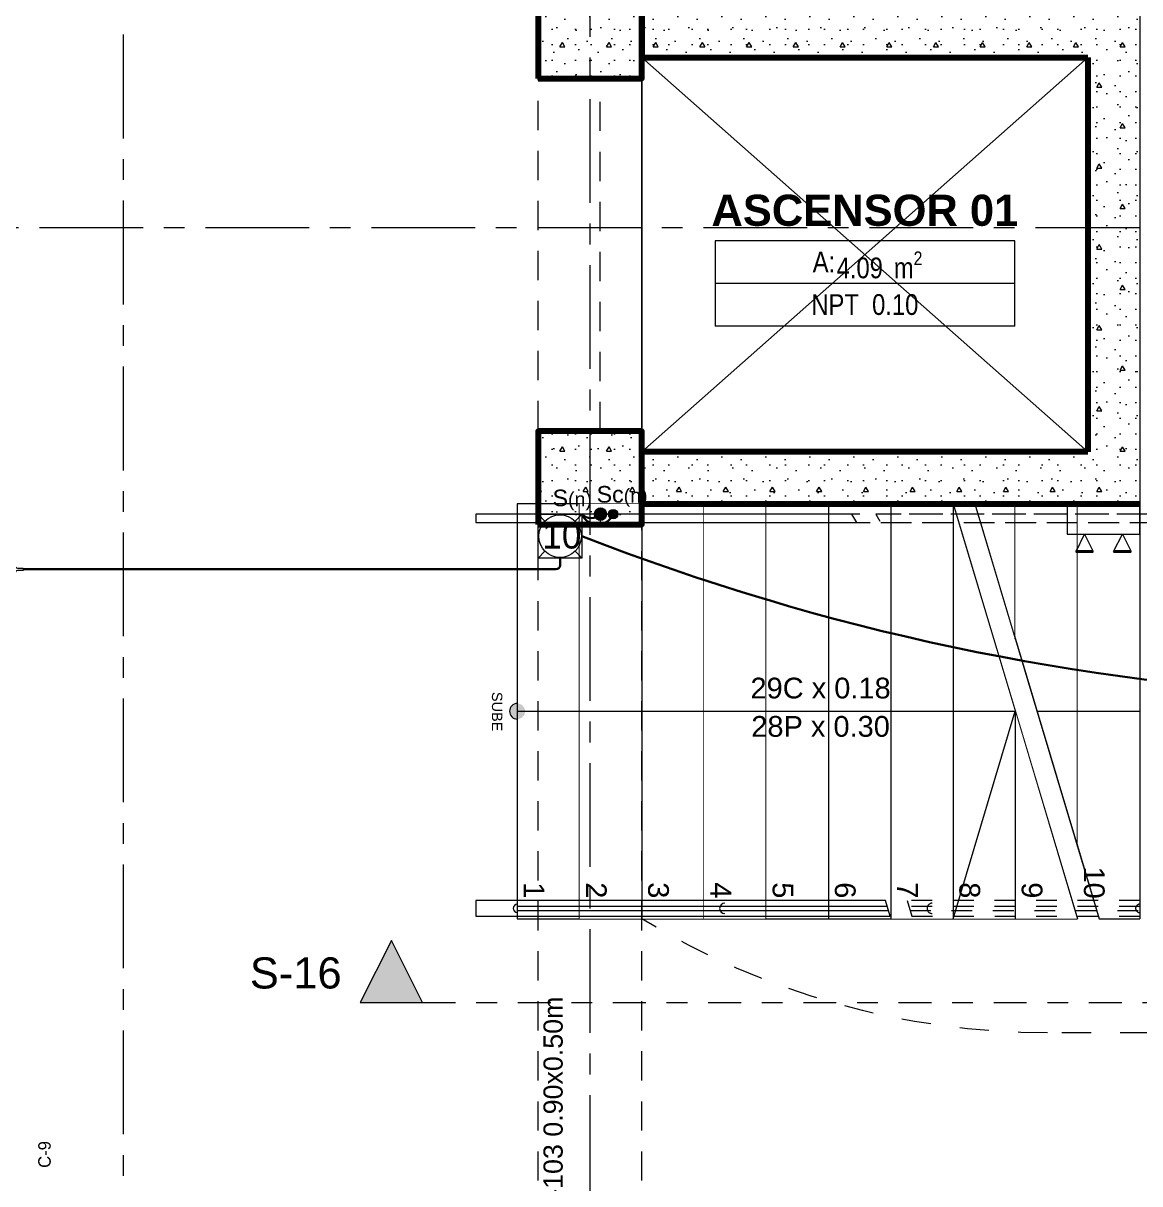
# Model space of a CAD drawing. Header units: inches. Extents: x -38 to 5698, y -33 to 92.
# Drawn here: x 20.59 to 25.97, y 19.07 to 24.67 of the extents above; entities that cross this region are included whole.
import ezdxf
from ezdxf.lldxf.tags import DXFTag

# ---------------------------------------------------------------- set-up
doc = ezdxf.new("R2010")
doc.units = ezdxf.units.IN
doc.header["$MEASUREMENT"] = 0
doc.set_wipeout_variables(frame=1)
for name, pattern in [('ACAD_ISO04W100', [30, 24, -3, 0, -3]), ('CONTINUA', [0]), ('Hidden Line', [0.195611, 0.141111, -0.0545]), ('Punto & Raya', [0.65, 0.5, -0.075, 0, -0.075]), ('Punto & Rayas', [0.335139, 0.15875, -0.088194, 0, -0.088194]), ('Raya Pequeña', [0.141111, 0.070556, -0.070556]), ('Rayas', [0.282222, 0.141111, -0.141111]), ('Wipeout_Contour', [1, 0, -1])]:
    doc.linetypes.add(name, pattern=pattern)
for name, color, linetype, lineweight in [('00 IE CKTO ILUMINACION', 3, 'Continuous', 50), ('00 IE CKTO TOMAS', 111, 'Rayas', 18), ('00_IE_Luminarias', 6, 'Continuous', 30), ('ALUMBRADO_CONDUIT', 30, 'CONDUIT1', 30), ('ALUMBRADO_PVC', 6, 'PVC1', 30), ('Bancas', 1, 'Continuous', 13), ('Cable Alumbrado', 150, 'Continuous', 30), ('pulsador', 4, 'Continuous', 40), ('Simb_Alumbrado', 140, 'CONTINUA', 30)]:
    doc.layers.add(name, color=color, linetype=linetype, lineweight=lineweight)
for name, color, linetype in [('02 _ ARQ _ ALB _ Ejes Generales', 7, 'Continuous'), ('02 _ ARQ _ ZON _ Espacio.3D', 7, 'Continuous'), ('08 _ STR _ EXT _ 06 Columnas', 7, 'Continuous'), ('08 _ STR _ EXT _ 07 Losa Aligerada', 7, 'Continuous'), ('08 _ STR _ EXT _ 09 Vigas', 7, 'Continuous'), ('08 _ STR _ EXT _ 10 Vereda Exterior', 7, 'Continuous'), ('08 _ STR _ EXT _ 11 Escaleras', 7, 'Continuous'), ('08 _ STR _ EXT _ 12 Ascensor', 7, 'Continuous'), ('Dibujo 2D - General', 7, 'Continuous'), ('Interior - Escaleras & Barandillas', 7, 'Continuous'), ('Marcador - Secciones', 251, 'Continuous'), ('Notas - Etiquetas', 251, 'Continuous')]:
    doc.layers.add(name, color=color, linetype=linetype)
doc.styles.add('Annotative', font='arial.ttf')
doc.styles.add('Estilo_Generado_3', font='arial.ttf')
doc.styles.add('Estilo_Generado_4', font='swisse.ttf')
doc.styles.add('Estilo_Generado_8', font='arialbd.ttf')
doc.styles.add('Estilo_Generado_9', font='ARIALN.TTF')
doc.styles.add('{18b73a54-fa43-428c-adcb-c1c7bbdf2c84}', font='Simplex.shx')
tags = doc.linetypes.add('CONDUIT1', pattern='A,1,-0.19772,["con",{18b73a54-fa43-428c-adcb-c1c7bbdf2c84},S=0.2,R=0,X=0,Y=-0.065594],-0.593642', length=1.791362).pattern_tags.tags
tags[6] = DXFTag(74, 10)
tags = doc.linetypes.add('PVC1', pattern='A,1,-0.19772,["PVC",{18b73a54-fa43-428c-adcb-c1c7bbdf2c84},S=0.13,R=0,X=0,Y=-0.061851],-0.507647', length=1.705367).pattern_tags.tags
tags[6] = DXFTag(74, 10)
pattern_1 = [(0, (0, 0), (0, 0.3897114), [0.024375, -0.200625]), (0, (0.1125, 0.19486), (0, 0.3897114), [0.024375, -0.200625]), (60, (0, 0), (-0.3375, 0.1948557), [0.024375, -0.200625]), (60, (0.225, 0), (-0.3375, 0.1948557), [0.024375, -0.200625]), (120, (0.02437, 0), (0.3375, 0.1948557), [0.024375, -0.200625]), (120, (0.24938, 0), (0.3375, 0.1948557), [0.024375, -0.200625]), (0, (0, 0.0375), (0, 0.075), [0, -0.075, 0, -0.1125]), (45, (0.0375, 0.0375), (-0.05303301, 0.05303301), [0, -0.05625, 0, -0.09375])]

# ---------------------------------------------------------------- blocks, each defined once
blk = doc.blocks.new('100x100x80 adosado')
at = {"layer": 'Simb_Alumbrado', "lineweight": 13}
blk.add_lwpolyline([(-0.0768, 0.0788), (0.0194, 0.0788), (0.0194, -0.0174), (-0.0768, -0.0174)], close=True, dxfattribs=at)
at = {"layer": 'Simb_Alumbrado', "lineweight": 9}
for points in [[(-0.0768, 0.0788), (-0.0618, 0.0638)], [(0.0043, 0.0638), (0.0194, 0.0788)], [(-0.0768, -0.0174), (-0.0618, -0.0023)], [(0.0043, -0.0023), (0.0194, -0.0174)]]:
    blk.add_lwpolyline(points, dxfattribs=at)
blk.add_circle((-0.0287, 0.0307), 0.0467, dxfattribs=at)
at = {"layer": 'Simb_Alumbrado', "lineweight": 9, "insert": (-0.0677, 0.0612), "char_height": 0.05773, "attachment_point": 1}
blk.add_mtext_dynamic_manual_height_columns('10', width=0.119989, gutter_width=12.5, heights=[0], dxfattribs=at)
blk = doc.blocks.new('ii3t')
at = {"layer": 'Simb_Alumbrado', "lineweight": 5}
h = blk.add_hatch(color=3, dxfattribs=at)
edge = h.paths.add_edge_path()
edge.add_arc((0, 0), 0.0164, 0, 360)
blk.add_circle((0, 0), 0.0164, dxfattribs=at)
blk = doc.blocks.new('luz de emergencia')
at = {"color": 5, "lineweight": 40}
for p, q in [((164.1493, 48.9365, -0.0001), (164.2333, 48.9365, -0.0001)), ((164.3313, 48.9365, -0.0001), (164.4153, 48.9365, -0.0001))]:
    blk.add_line(p, q, dxfattribs=at)
at = {"layer": '00_IE_Luminarias', "color": 5, "linetype": 'Continuous', "lineweight": 13}
for p, q in [((164.1913, 49.0205, -0.0001), (164.1493, 48.9365, -0.0001)), ((164.2333, 48.9365, -0.0001), (164.1913, 49.0205, -0.0001)), ((164.3733, 49.0205, -0.0001), (164.3313, 48.9365, -0.0001)), ((164.4153, 48.9365, -0.0001), (164.3733, 49.0205, -0.0001))]:
    blk.add_line(p, q, dxfattribs=at)
at = {"layer": '00_IE_Luminarias', "color": 5, "linetype": 'Continuous', "lineweight": 13, "elevation": -0.0001}
blk.add_lwpolyline([(164.4573, 49.0205), (164.1073, 49.0205), (164.1073, 49.1666), (164.4573, 49.1665)], close=True, dxfattribs=at)
blk = doc.blocks.new('pulsador')
at = {"layer": 'pulsador', "lineweight": 40}
h = blk.add_hatch(color=4, dxfattribs=at)
h.dxf.hatch_style = 1
h.paths.add_polyline_path([(246.2314, 46.0882, 1), (246.279, 46.0882, 1)])
h.paths.add_polyline_path([(246.2786, 46.0882, -1), (246.2317, 46.0882, -1)], flags=16)
h.paths.add_polyline_path([(246.271, 46.0882, -1), (246.2393, 46.0882, -1)], flags=0)
at = {"layer": 'pulsador'}
h = blk.add_hatch(color=4, dxfattribs=at)
h.dxf.hatch_style = 1
h.paths.add_polyline_path([(246.2393, 46.0882, 1), (246.271, 46.0882, 1)])
at = {"layer": 'pulsador', "color": 4, "lineweight": 50}
blk.add_circle((246.2552, 46.0882), 0.0238, dxfattribs=at)
at = {"layer": 'pulsador', "color": 4, "lineweight": 40}
blk.add_circle((246.2552, 46.0882), 0.0235, dxfattribs=at)
at = {"layer": 'pulsador', "color": 4}
blk.add_circle((246.2552, 46.0882), 0.0159, dxfattribs=at)
blk = doc.blocks.new('oval t')
at = {"layer": 'Simb_Alumbrado', "lineweight": 13}
blk.add_lwpolyline([(0.0141, 0.0102, -0.414214), (0.0041, 0.0202), (0.0041, 0.0416), (-0.0056, 0.0416), (-0.0056, 0.0202, -0.414214), (-0.0156, 0.0102), (-0.0659, 0.0102, 0.414214), (-0.0899, -0.0138), (-0.0899, -0.0183, -0.414214), (-0.1019, -0.0303), (-0.1213, -0.0303), (-0.1213, -0.04), (-0.1016, -0.04, -0.451917), (-0.0897, -0.0535, 0.451917), (-0.0659, -0.0805), (0.0659, -0.0805, 0.414214), (0.0899, -0.0566), (0.0899, -0.0512, -0.398753), (0.1019, -0.0401), (0.1213, -0.0401), (0.1213, -0.0304), (0.1019, -0.0304, -0.368669), (0.0899, -0.0176), (0.0899, -0.0138, 0.414214), (0.0659, 0.0102), (0.0141, 0.0102)], format="xyb", dxfattribs=at)
blk.add_lwpolyline([(-0.0659, 0), (0.0659, 0, -0.414214), (0.0797, -0.0138), (0.0797, -0.0566, -0.414214), (0.0659, -0.0703), (-0.0659, -0.0703, -0.414214), (-0.0797, -0.0566), (-0.0797, -0.0138, -0.414214)], format="xyb", close=True, dxfattribs=at)
for points in [[(-0.0911, -0.0352), (-0.0828, -0.0352)], [(-0.0869, -0.031), (-0.0869, -0.0394)], [(0.0837, -0.0352), (0.0921, -0.0352)], [(0.0879, -0.031), (0.0879, -0.0394)]]:
    blk.add_lwpolyline(points, dxfattribs=at)
for centre in [(-0.0869, -0.0352), (0.0879, -0.0352)]:
    blk.add_circle(centre, 0.00419, dxfattribs=at)

msp = doc.modelspace()

# ---------------------------------------------------------------- hatches: boundary and pattern name
at = {"layer": '08 _ STR _ EXT _ 06 Columnas', "linetype": 'Continuous', "lineweight": 9}
h = msp.add_hatch(dxfattribs=at)
h.set_pattern_fill('HORMIGÓN_EN_MASA_0002', style=0, pattern_type=2)
h.set_pattern_definition(pattern_1)
h.paths.add_polyline_path([(23.07, 24.4), (23.57, 24.4), (23.57, 24.85), (23.07, 24.85)])
at = {"layer": '08 _ STR _ EXT _ 10 Vereda Exterior', "linetype": 'Continuous', "lineweight": 13}
h = msp.add_hatch(dxfattribs=at)
h.set_pattern_fill('RETÍCULA_100X100_0002', color=251, style=0, pattern_type=2)
h.set_pattern_definition([(360, (3.7574, 18.3027), (0, 2.53199), []), (90, (3.7574, 18.3027), (-3.6, 0), [])])
h.paths.add_polyline_path([(2.17, 3.6213), (4.2913, 1.5), (9.32, 1.5), (9.32, 6.5), (40.52, 6.5), (40.52, 1.5), (52.92, 1.5), (52.92, 19.0859), (51.57, 19.0859), (51.57, 7.2), (9.07, 7.2), (9.07, 7.85), (6.5201, 7.85, -0.414214), (6.2701, 8.1), (6.2701, 8.85, -0.414213), (6.5201, 9.1), (9.07, 9.1), (9.07, 12), (6.5201, 12, -0.414214), (6.2701, 12.25), (6.2701, 13, -0.414213), (6.5201, 13.25), (9.07, 13.25), (9.07, 16.15), (6.5201, 16.15, -0.414214), (6.2701, 16.4), (6.2701, 17.15, -0.414213), (6.5201, 17.4), (8.77, 17.4), (8.7706, 21.0499), (2.17, 21.0499)])
at = {"layer": '08 _ STR _ EXT _ 12 Ascensor', "linetype": 'Continuous', "lineweight": 9}
h = msp.add_hatch(dxfattribs=at)
h.set_pattern_fill('HORMIGÓN_EN_MASA_0002', style=0, pattern_type=2)
h.set_pattern_definition(pattern_1)
h.paths.add_polyline_path([(25.72, 24.75), (23.57, 24.75), (23.57, 24.5), (25.72, 24.5)])
h = msp.add_hatch(dxfattribs=at)
h.set_pattern_fill('HORMIGÓN_EN_MASA_0002', style=0, pattern_type=2)
h.set_pattern_definition(pattern_1)
h.paths.add_polyline_path([(25.72, 24.5), (25.97, 24.75), (25.72, 24.75)])
h = msp.add_hatch(dxfattribs=at)
h.set_pattern_fill('HORMIGÓN_EN_MASA_0002', style=0, pattern_type=2)
h.set_pattern_definition(pattern_1)
h.paths.add_polyline_path([(25.72, 24.5), (25.97, 24.5), (25.97, 24.75)])
h = msp.add_hatch(dxfattribs=at)
h.set_pattern_fill('HORMIGÓN_EN_MASA_0002', style=0, pattern_type=2)
h.set_pattern_definition(pattern_1)
h.paths.add_polyline_path([(25.72, 24.5), (25.72, 22.6), (25.97, 22.6), (25.97, 24.5)])
at = {"layer": 'Marcador - Secciones', "linetype": 'Continuous', "lineweight": 20}
msp.add_hatch(color=152, dxfattribs=at).paths.add_polyline_path([(22.2135, 19.9456), (22.5135, 19.9456), (22.3635, 20.2456)])

# ---------------------------------------------------------------- linework, layer by layer
at = {"layer": '02 _ ARQ _ ZON _ Espacio.3D', "color": 252, "linetype": 'Continuous', "lineweight": 13}
for p, q in [((25.367, 23.6174), (23.9229, 23.6174)), ((23.9229, 23.6174), (23.9229, 23.2057)), ((25.367, 23.2057), (25.367, 23.6174)), ((25.367, 23.4116), (23.9229, 23.4116)), ((25.367, 23.2057), (23.9229, 23.2057))]:
    msp.add_line(p, q, dxfattribs=at)
at = {"layer": '02 _ ARQ _ ZON _ Espacio.3D', "color": 254, "linetype": 'Continuous', "lineweight": 0, "flags": 128}
msp.add_lwpolyline([(23.57, 22.25), (23.07, 22.25), (23.07, 22.7), (23.57, 22.7), (23.57, 24.4), (23.07, 24.4), (23.07, 24.85), (23.57, 24.85), (23.57, 24.75), (25.97, 24.75), (25.97, 22.35), (23.57, 22.35)], close=True, dxfattribs=at)
at = {"layer": '02 _ ARQ _ ZON _ Espacio.3D', "color": 255, "linetype": 'Continuous', "lineweight": 0, "flags": 128}
msp.add_lwpolyline([(23.57, 22.6), (25.72, 22.6), (25.72, 24.5), (23.57, 24.5)], close=True, dxfattribs=at)
at = {"layer": '08 _ STR _ EXT _ 06 Columnas', "color": 7, "linetype": 'Continuous', "lineweight": 80, "flags": 128}
msp.add_lwpolyline([(23.07, 24.4), (23.57, 24.4), (23.57, 24.85), (23.07, 24.85)], close=True, dxfattribs=at)
at = {"layer": '08 _ STR _ EXT _ 07 Losa Aligerada', "color": 254, "linetype": 'Rayas', "lineweight": 18, "flags": 128}
msp.add_lwpolyline([(25.5251, 19.8, -0.137981), (23.57, 20.35), (23.57, 22.3499), (23.57, 24.7499), (23.57, 26.75, -0.137981), (25.5251, 27.3), (39.32, 27.3, -1), (39.32, 19.8)], format="xyb", close=True, dxfattribs=at)
at = {"layer": '08 _ STR _ EXT _ 07 Losa Aligerada', "color": 254, "linetype": 'Continuous', "lineweight": 18, "flags": 128}
msp.add_lwpolyline([(23.57, 24.5), (25.72, 24.5), (25.72, 22.6), (23.57, 22.6)], close=True, dxfattribs=at)
at = {"layer": '08 _ STR _ EXT _ 09 Vigas', "color": 251, "linetype": 'Hidden Line', "lineweight": 13}
for p, q in [((23.37, 22.7), (23.37, 24.4)), ((23.57, 24.4), (23.37, 24.4)), ((23.57, 22.7), (23.57, 24.4)), ((23.57, 22.7), (23.37, 22.7))]:
    msp.add_line(p, q, dxfattribs=at)
at = {"layer": '08 _ STR _ EXT _ 12 Ascensor', "color": 7, "linetype": 'Continuous', "lineweight": 80, "flags": 128}
for points in [[(23.57, 24.75), (23.57, 24.5)], [(23.57, 24.5), (25.72, 24.5)], [(25.72, 24.5), (25.72, 22.6)], [(25.72, 22.6), (23.57, 22.6)]]:
    msp.add_lwpolyline(points, dxfattribs=at)
at = {"layer": 'Dibujo 2D - General', "color": 252, "linetype": 'Continuous', "lineweight": 9}
for p, q in [((23.57, 22.6), (25.72, 24.5)), ((25.72, 22.6), (23.57, 24.5))]:
    msp.add_line(p, q, dxfattribs=at)
at = {"layer": 'Interior - Escaleras & Barandillas', "color": 161, "linetype": 'Continuous', "lineweight": 13}
for p, q in [((22.77, 22.3), (22.77, 22.26)), ((22.77, 20.4375), (22.77, 20.3625))]:
    msp.add_line(p, q, dxfattribs=at)
at = {"layer": 'Marcador - Secciones', "color": 251, "linetype": 'Punto & Raya', "lineweight": 13}
for p, q in [((21.07, 46.2111), (21.07, 0.8878)), ((4.6666, 23.6815), (28.9526, 23.6815))]:
    msp.add_line(p, q, dxfattribs=at)
at = {"layer": 'Marcador - Secciones', "color": 251, "linetype": 'Punto & Rayas', "lineweight": 13}
msp.add_line((22.5135, 19.9456), (28.7832, 19.9456), dxfattribs=at)
at = {"layer": 'Marcador - Secciones', "color": 152, "linetype": 'Continuous', "lineweight": 20, "flags": 128}
msp.add_lwpolyline([(22.2135, 19.9456), (22.5135, 19.9456), (22.3635, 20.2456)], close=True, dxfattribs=at)

# ---------------------------------------------------------------- block references
at = {"layer": 'Bancas', "color": 252, "true_color": 0x939598, "xscale": -1.253906979044094, "yscale": 1.253906979044094, "zscale": 1.253906979044094, "rotation": 270}
msp.add_blockref('oval t', (20.5366, 22.0352), dxfattribs=at)

# ---------------------------------------------------------------- texts
at = {"layer": '00 IE CKTO ILUMINACION', "color": 3, "linetype": 'CONTINUA', "lineweight": 15}
msp.add_text('C-9', height=0.06, rotation=90, dxfattribs=at).set_placement((20.7213, 19.1492))
at = {"layer": '02 _ ARQ _ ZON _ Espacio.3D', "color": 252, "lineweight": 25, "attachment_point": 2}
for s, insert, char_height, style in [('\\A1;{\\pqc;\\pt0;\\fArial|b1|i0|c0|p34;ASCENSOR 01}', (24.645, 23.8395), 0.15, 'Estilo_Generado_8'), ('\\A1;{\\pqc;\\pt0;\\fArial|b1|i0|c0|p34;}', (25.367, 23.8737), 0.15, 'Estilo_Generado_8'), ('\\A1;{\\pqc;\\pt0;\\fArial Narrow|b0|i0|c0|p34;A: }', (24.4479, 23.5656), 0.1, 'Estilo_Generado_9'), ('\\A1;{\\pqc;\\pt0,0.3;\\fArial Narrow|b0|i0|c0|p34;4.09\\fArial Narrow|b0|i0|c0|p34;\\A1{\\H.66x;\\S^  ;}\\fArial Narrow|b0|i0|c0|p34; m\\fArial Narrow|b0|i0|c0|p34;\\A1{\\H.66x;\\S2^  ;}}', (24.7156, 23.566), 0.1, 'Estilo_Generado_9'), ('\\A1;{\\pqc;\\pt0;\\fArial Narrow|b0|i0|c0|p34;}', (24.3852, 23.391), 0.1, 'Estilo_Generado_9'), ('\\A1;{\\pqc;\\pt0;\\fArial Narrow|b0|i0|c0|p34;NPT  0.10}', (24.645, 23.3601), 0.1, 'Estilo_Generado_9')]:
    msp.add_mtext(s, dxfattribs=dict(at, insert=insert, char_height=char_height, style=style))
at = {"layer": '08 _ STR _ EXT _ 11 Escaleras', "color": 161, "lineweight": 13, "insert": (22.8724, 21.4433), "char_height": 0.05, "attachment_point": 4, "rotation": 270, "style": 'Estilo_Generado_3'}
msp.add_mtext('\\A1;{\\pql;\\fArial|b0|i0|c0|p34;SUBE}', dxfattribs=at)
at = {"layer": 'Marcador - Secciones', "color": 152, "lineweight": 20, "insert": (22.1235, 20.0117), "char_height": 0.15, "attachment_point": 9, "style": 'Estilo_Generado_3'}
msp.add_mtext('\\A1;{\\pqr;\\pt0;\\fArial|b0|i0|c0|p34;S-16}', dxfattribs=at)
at = {"layer": 'Notas - Etiquetas', "color": 8, "linetype": 'Continuous', "lineweight": 13, "insert": (23.19, 18.6963), "char_height": 0.0925, "attachment_point": 7, "rotation": 90, "style": 'Estilo_Generado_4'}
msp.add_mtext('\\A1;{\\pql;\\fSwis721 Ex BT|b0|i0|c0|p34;VIGA-103\\fSwis721 Ex BT|b0|i0|c0|p34; \\fSwis721 Ex BT|b0|i0|c0|p34;0.90\\fSwis721 Ex BT|b0|i0|c0|p34;x\\fSwis721 Ex BT|b0|i0|c0|p34;0.50\\fSwis721 Ex BT|b0|i0|c0|p34;m}', dxfattribs=at)

# ---------------------------------------------------------------- next in the draw order: wipeouts: each hides what was drawn before it
at = {"color": 254, "linetype": 'Wipeout_Contour', "lineweight": 0, "ltscale": 129.196179}
msp.add_wipeout([(22.97, 22.35), (22.97, 20.35), (25.67, 20.35), (25.07, 22.35)], dxfattribs=at).dxf.layer = '08 _ STR _ EXT _ 11 Escaleras'

# ---------------------------------------------------------------- next in the draw order: linework, layer by layer
at = {"layer": '08 _ STR _ EXT _ 11 Escaleras', "color": 161, "linetype": 'Continuous', "lineweight": 13}
for p, q in [((25.07, 22.35), (22.97, 22.35)), ((22.97, 22.35), (22.97, 20.35)), ((22.97, 20.35), (25.67, 20.35))]:
    msp.add_line(p, q, dxfattribs=at)

# ---------------------------------------------------------------- next in the draw order: wipeouts: each hides what was drawn before it
at = {"color": 254, "linetype": 'Wipeout_Contour', "lineweight": 0, "ltscale": 125.894136}
msp.add_wipeout([(22.97, 22.35), (22.97, 20.35), (23.27, 20.35), (23.27, 22.35)], dxfattribs=at).dxf.layer = '08 _ STR _ EXT _ 11 Escaleras'

# ---------------------------------------------------------------- next in the draw order: hatches: boundary and pattern name
at = {"layer": '08 _ STR _ EXT _ 11 Escaleras', "linetype": 'Continuous', "lineweight": 13}
msp.add_hatch(color=161, dxfattribs=at).paths.add_polyline_path([(22.97, 21.3125, 1), (22.97, 21.3875, 1)])

# ---------------------------------------------------------------- next in the draw order: linework, layer by layer
at = {"layer": '08 _ STR _ EXT _ 09 Vigas', "color": 251, "linetype": 'Hidden Line', "lineweight": 13}
msp.add_line((23.07, 17.4), (23.07, 29.7), dxfattribs=at)
at = {"layer": '08 _ STR _ EXT _ 11 Escaleras', "color": 167, "linetype": 'Continuous', "lineweight": 18}
for p, q in [((22.97, 22.35), (22.97, 20.35)), ((23.57, 22.35), (22.97, 22.35)), ((23.27, 20.35), (23.27, 22.35)), ((22.97, 20.35), (24.17, 20.35))]:
    msp.add_line(p, q, dxfattribs=at)
at = {"layer": '08 _ STR _ EXT _ 11 Escaleras', "color": 167, "linetype": 'Continuous', "lineweight": 18, "flags": 128}
msp.add_lwpolyline([(22.97, 21.3875, 1), (22.97, 21.3125)], format="xyb", dxfattribs=at)
at = {"layer": 'ALUMBRADO_CONDUIT', "color": 30, "lineweight": 30, "ltscale": 0.4, "true_color": 0xf26722}
for p, q in [((23.1758, 22.0883), (23.1758, 22.0542)), ((20.5888, 22.0342), (23.1558, 22.0342))]:
    msp.add_line(p, q, dxfattribs=at)
msp.add_arc((23.1558, 22.0542), 0.02, 270, 0, dxfattribs=at)
at = {"layer": 'Interior - Escaleras & Barandillas', "color": 167, "linetype": 'Continuous', "lineweight": 18, "flags": 128}
msp.add_lwpolyline([(22.97, 20.42, 1), (22.97, 20.38)], format="xyb", dxfattribs=at)

# ---------------------------------------------------------------- next in the draw order: texts
at = {"layer": '08 _ STR _ EXT _ 11 Escaleras', "color": 7, "lineweight": 13, "insert": (23.0507, 20.5259), "char_height": 0.1, "attachment_point": 4, "rotation": 270, "style": 'Estilo_Generado_3'}
msp.add_mtext('\\A1;{\\pql;\\fArial|b0|i0|c0|p34;1}', dxfattribs=at)

# ---------------------------------------------------------------- next in the draw order: wipeouts: each hides what was drawn before it
at = {"color": 254, "linetype": 'Wipeout_Contour', "lineweight": 0, "ltscale": 126.778687}
msp.add_wipeout([(23.27, 22.35), (23.27, 20.35), (23.57, 20.35), (23.57, 22.35)], dxfattribs=at).dxf.layer = '08 _ STR _ EXT _ 11 Escaleras'

# ---------------------------------------------------------------- next in the draw order: linework, layer by layer
at = {"layer": '02 _ ARQ _ ALB _ Ejes Generales', "color": 251, "linetype": 'Punto & Raya', "lineweight": 13}
msp.add_line((23.32, 45.9), (23.32, 2.05), dxfattribs=at)
at = {"layer": 'ALUMBRADO_PVC', "linetype": 'PVC1', "ltscale": 0.4}
for centre, radius, start, end in [((23.3263, 22.3419), 0.0612, 223.1431, 316.8569), ((23.3568, 22.3314), 0.0814, 202.7031, 337.297)]:
    msp.add_arc(centre, radius, start, end, dxfattribs=at)
at = {"layer": 'Interior - Escaleras & Barandillas', "color": 161, "linetype": 'Raya Pequeña', "lineweight": 13}
msp.add_line((23.37, 22.3), (23.37, 22.26), dxfattribs=at)

# ---------------------------------------------------------------- next in the draw order: block references
at = {"color": 4, "lineweight": 40}
msp.add_blockref('pulsador', (-222.8841, -23.7882), dxfattribs=at)
at = {"layer": 'ALUMBRADO_CONDUIT', "linetype": 'PVC1', "lineweight": 35, "xscale": 2.199856799627834, "yscale": 2.199856799627834, "zscale": 2.199856799627834}
msp.add_blockref('100x100x80 adosado', (23.239, 22.1265), dxfattribs=at)
at = {"layer": 'Cable Alumbrado', "lineweight": 0, "xscale": 1.404578189384958, "yscale": 1.404578189384958, "zscale": 1.404578189384958}
msp.add_blockref('ii3t', (23.4319, 22.3), dxfattribs=at)

# ---------------------------------------------------------------- next in the draw order: texts
at = {"layer": '00 IE CKTO TOMAS', "insert": (23.1399, 22.3179), "char_height": 0.08, "width": 0.768045, "attachment_point": 7, "style": 'Annotative'}
msp.add_mtext('S{\\H0.84375x;(n)}', dxfattribs=at)
at = {"layer": '08 _ STR _ EXT _ 11 Escaleras', "color": 7, "lineweight": 13, "insert": (23.3507, 20.5259), "char_height": 0.1, "attachment_point": 4, "rotation": 270, "style": 'Estilo_Generado_3'}
msp.add_mtext('\\A1;{\\pql;\\fArial|b0|i0|c0|p34;2}', dxfattribs=at)

# ---------------------------------------------------------------- next in the draw order: wipeouts: each hides what was drawn before it
at = {"color": 254, "linetype": 'Wipeout_Contour', "lineweight": 0, "ltscale": 127.668388}
msp.add_wipeout([(23.57, 22.35), (23.57, 20.35), (23.87, 20.35), (23.87, 22.35)], dxfattribs=at).dxf.layer = '08 _ STR _ EXT _ 11 Escaleras'

# ---------------------------------------------------------------- next in the draw order: hatches: boundary and pattern name
at = {"layer": '08 _ STR _ EXT _ 06 Columnas', "linetype": 'Continuous', "lineweight": 9}
h = msp.add_hatch(dxfattribs=at)
h.set_pattern_fill('HORMIGÓN_EN_MASA_0002', style=0, pattern_type=2)
h.set_pattern_definition(pattern_1)
h.paths.add_polyline_path([(23.07, 22.25), (23.57, 22.25), (23.57, 22.7), (23.07, 22.7)])

# ---------------------------------------------------------------- next in the draw order: linework, layer by layer
at = {"layer": '08 _ STR _ EXT _ 06 Columnas', "color": 7, "linetype": 'Continuous', "lineweight": 80, "flags": 128}
msp.add_lwpolyline([(23.07, 22.25), (23.57, 22.25), (23.57, 22.7), (23.07, 22.7)], close=True, dxfattribs=at)
at = {"layer": '08 _ STR _ EXT _ 09 Vigas', "color": 251, "linetype": 'Hidden Line', "lineweight": 13}
msp.add_line((23.57, 17.4), (23.57, 29.7), dxfattribs=at)
at = {"layer": '08 _ STR _ EXT _ 11 Escaleras', "color": 167, "linetype": 'Continuous', "lineweight": 18}
for p, q in [((23.57, 22.35), (23.57, 20.35)), ((23.87, 22.35), (23.57, 22.35)), ((23.87, 20.35), (23.87, 22.35))]:
    msp.add_line(p, q, dxfattribs=at)
at = {"layer": '08 _ STR _ EXT _ 12 Ascensor', "color": 7, "linetype": 'Continuous', "lineweight": 80, "flags": 128}
msp.add_lwpolyline([(23.57, 22.35), (23.57, 22.6)], dxfattribs=at)

# ---------------------------------------------------------------- next in the draw order: texts
at = {"layer": '00 IE CKTO TOMAS', "insert": (23.3523, 22.3353), "char_height": 0.08, "width": 0.768045, "attachment_point": 7, "style": 'Annotative'}
msp.add_mtext('Sc{\\H0.84375x;(n)}', dxfattribs=at)
at = {"layer": '08 _ STR _ EXT _ 11 Escaleras', "color": 7, "lineweight": 13, "insert": (23.6498, 20.5259), "char_height": 0.1, "attachment_point": 4, "rotation": 270, "style": 'Estilo_Generado_3'}
msp.add_mtext('\\A1;{\\pql;\\fArial|b0|i0|c0|p34;3}', dxfattribs=at)

# ---------------------------------------------------------------- next in the draw order: wipeouts: each hides what was drawn before it
at = {"color": 254, "linetype": 'Wipeout_Contour', "lineweight": 0, "ltscale": 128.563132}
msp.add_wipeout([(23.87, 22.35), (23.87, 20.35), (24.17, 20.35), (24.17, 22.35)], dxfattribs=at).dxf.layer = '08 _ STR _ EXT _ 11 Escaleras'

# ---------------------------------------------------------------- next in the draw order: linework, layer by layer
at = {"layer": '08 _ STR _ EXT _ 11 Escaleras', "color": 167, "linetype": 'Continuous', "lineweight": 18}
for p, q in [((25.07, 22.35), (23.87, 22.35)), ((24.17, 20.35), (24.17, 22.35))]:
    msp.add_line(p, q, dxfattribs=at)
at = {"layer": 'Interior - Escaleras & Barandillas', "color": 161, "linetype": 'Continuous', "lineweight": 13, "flags": 128}
msp.add_lwpolyline([(23.97, 20.425, 1), (23.97, 20.375)], format="xyb", dxfattribs=at)

# ---------------------------------------------------------------- next in the draw order: texts
at = {"layer": '08 _ STR _ EXT _ 11 Escaleras', "color": 7, "lineweight": 13, "insert": (23.9507, 20.5259), "char_height": 0.1, "attachment_point": 4, "rotation": 270, "style": 'Estilo_Generado_3'}
msp.add_mtext('\\A1;{\\pql;\\fArial|b0|i0|c0|p34;4}', dxfattribs=at)

# ---------------------------------------------------------------- next in the draw order: wipeouts: each hides what was drawn before it
at = {"color": 254, "linetype": 'Wipeout_Contour', "lineweight": 0, "ltscale": 129.462815}
msp.add_wipeout([(24.47, 22.35), (24.17, 22.35), (24.17, 20.35), (24.47, 20.35)], dxfattribs=at).dxf.layer = '08 _ STR _ EXT _ 11 Escaleras'

# ---------------------------------------------------------------- next in the draw order: linework, layer by layer
at = {"layer": '08 _ STR _ EXT _ 11 Escaleras', "color": 167, "linetype": 'Continuous', "lineweight": 18}
msp.add_line((24.17, 20.35), (24.47, 20.35), dxfattribs=at)

# ---------------------------------------------------------------- next in the draw order: texts
at = {"layer": '08 _ STR _ EXT _ 11 Escaleras', "color": 7, "lineweight": 13, "insert": (24.2499, 20.5259), "char_height": 0.1, "attachment_point": 4, "rotation": 270, "style": 'Estilo_Generado_3'}
msp.add_mtext('\\A1;{\\pql;\\fArial|b0|i0|c0|p34;5}', dxfattribs=at)

# ---------------------------------------------------------------- next in the draw order: wipeouts: each hides what was drawn before it
at = {"color": 254, "linetype": 'Wipeout_Contour', "lineweight": 0, "ltscale": 130.367333}
msp.add_wipeout([(24.77, 22.35), (24.47, 22.35), (24.47, 20.35), (24.77, 20.35)], dxfattribs=at).dxf.layer = '08 _ STR _ EXT _ 11 Escaleras'

# ---------------------------------------------------------------- next in the draw order: linework, layer by layer
at = {"layer": '08 _ STR _ EXT _ 11 Escaleras', "color": 167, "linetype": 'Continuous', "lineweight": 18}
for p, q in [((24.47, 22.35), (24.47, 20.35)), ((24.47, 20.35), (25.67, 20.35))]:
    msp.add_line(p, q, dxfattribs=at)
at = {"layer": 'Interior - Escaleras & Barandillas', "color": 161, "linetype": 'Continuous', "lineweight": 13}
for p, q in [((24.5827, 22.3), (22.77, 22.3)), ((24.6058, 22.26), (24.5827, 22.3)), ((22.77, 22.26), (24.6058, 22.26))]:
    msp.add_line(p, q, dxfattribs=at)

# ---------------------------------------------------------------- next in the draw order: texts
at = {"layer": '08 _ STR _ EXT _ 11 Escaleras', "color": 7, "lineweight": 13, "insert": (24.5499, 20.5259), "char_height": 0.1, "attachment_point": 4, "rotation": 270, "style": 'Estilo_Generado_3'}
msp.add_mtext('\\A1;{\\pql;\\fArial|b0|i0|c0|p34;6}', dxfattribs=at)

# ---------------------------------------------------------------- next in the draw order: wipeouts: each hides what was drawn before it
at = {"color": 254, "linetype": 'Wipeout_Contour', "lineweight": 0, "ltscale": 131.276587}
msp.add_wipeout([(24.77, 20.35), (25.07, 20.35), (25.07, 22.35), (24.77, 22.35)], dxfattribs=at).dxf.layer = '08 _ STR _ EXT _ 11 Escaleras'

# ---------------------------------------------------------------- next in the draw order: linework, layer by layer
at = {"layer": '08 _ STR _ EXT _ 11 Escaleras', "color": 167, "linetype": 'Continuous', "lineweight": 18}
msp.add_line((24.77, 22.35), (24.77, 20.35), dxfattribs=at)
at = {"layer": 'Interior - Escaleras & Barandillas', "color": 161, "linetype": 'Continuous', "lineweight": 13}
for p, q in [((24.7437, 20.4375), (22.77, 20.4375)), ((24.7662, 20.3625), (24.7437, 20.4375)), ((22.77, 20.3625), (24.7662, 20.3625)), ((24.7521, 20.4098), (22.97, 20.4098)), ((22.97, 20.3903), (24.7579, 20.3903))]:
    msp.add_line(p, q, dxfattribs=at)
at = {"layer": 'Interior - Escaleras & Barandillas', "color": 161, "linetype": 'Raya Pequeña', "lineweight": 13}
msp.add_line((24.8481, 20.4375), (24.8706, 20.3625), dxfattribs=at)
at = {"layer": 'Interior - Escaleras & Barandillas', "color": 161, "linetype": 'Raya Pequeña', "lineweight": 13, "flags": 128}
msp.add_lwpolyline([(24.97, 20.425, 1), (24.97, 20.375)], format="xyb", dxfattribs=at)

# ---------------------------------------------------------------- next in the draw order: texts
at = {"layer": '08 _ STR _ EXT _ 11 Escaleras', "color": 7, "lineweight": 13, "char_height": 0.1, "style": 'Estilo_Generado_3'}
for s, insert, attachment_point in [('\\A1;{\\pqc;\\pt0,0.05;\\fArial|b0|i0|c0|p34;29C x \\fArial|b0|i0|c0|p34;0.18\\fArial|b0|i0|c0|p34;\\A1{\\H.66x;\\S^  ;}\\fArial|b0|i0|c0|p34;\\fArial|b0|i0|c0|p34;\\fArial|b0|i0|c0|p34;\\fArial|b0|i0|c0|p34;\\A1{\\H.66x;\\S^  ;}\\fArial|b0|i0|c0|p34;\\fArial|b0|i0|c0|p34;\\fArial|b0|i0|c0|p34;\\fArial|b0|i0|c0|p34;\\A1{\\H.66x;\\S^  ;}\\fArial|b0|i0|c0|p34;}', (24.47, 21.3826), 8), ('\\A1;{\\pqc;\\pt0,0.05;\\fArial|b0|i0|c0|p34;28P x \\fArial|b0|i0|c0|p34;0.30\\fArial|b0|i0|c0|p34;\\A1{\\H.66x;\\S^  ;}\\fArial|b0|i0|c0|p34;\\fArial|b0|i0|c0|p34;\\fArial|b0|i0|c0|p34;\\fArial|b0|i0|c0|p34;\\A1{\\H.66x;\\S^  ;}\\fArial|b0|i0|c0|p34;\\fArial|b0|i0|c0|p34;\\fArial|b0|i0|c0|p34;\\fArial|b0|i0|c0|p34;\\A1{\\H.66x;\\S^  ;}\\fArial|b0|i0|c0|p34;}', (24.47, 21.3271), 2)]:
    msp.add_mtext(s, dxfattribs=dict(at, insert=insert, attachment_point=attachment_point))
at = {"layer": '08 _ STR _ EXT _ 11 Escaleras', "color": 7, "lineweight": 13, "insert": (24.8507, 20.5259), "char_height": 0.1, "attachment_point": 4, "rotation": 270, "style": 'Estilo_Generado_3'}
msp.add_mtext('\\A1;{\\pql;\\fArial|b0|i0|c0|p34;7}', dxfattribs=at)

# ---------------------------------------------------------------- next in the draw order: wipeouts: each hides what was drawn before it
at = {"color": 254, "linetype": 'Wipeout_Contour', "lineweight": 0, "ltscale": 131.217826}
msp.add_wipeout([(25.07, 22.35), (25.07, 20.35), (25.37, 20.35), (25.37, 21.35)], dxfattribs=at).dxf.layer = '08 _ STR _ EXT _ 11 Escaleras'

# ---------------------------------------------------------------- next in the draw order: linework, layer by layer
at = {"layer": '08 _ STR _ EXT _ 11 Escaleras', "color": 167, "linetype": 'Continuous', "lineweight": 18}
msp.add_line((25.07, 22.35), (25.07, 20.35), dxfattribs=at)

# ---------------------------------------------------------------- next in the draw order: texts
at = {"layer": '08 _ STR _ EXT _ 11 Escaleras', "color": 7, "lineweight": 13, "insert": (25.1499, 20.5259), "char_height": 0.1, "attachment_point": 4, "rotation": 270, "style": 'Estilo_Generado_3'}
msp.add_mtext('\\A1;{\\pql;\\fArial|b0|i0|c0|p34;8}', dxfattribs=at)

# ---------------------------------------------------------------- next in the draw order: wipeouts: each hides what was drawn before it
at = {"color": 254, "linetype": 'Wipeout_Contour', "lineweight": 0, "ltscale": 100.810299}
msp.add_wipeout([(25.37, 22.35), (25.1744, 22.35), (25.37, 21.698)], dxfattribs=at).dxf.layer = '08 _ STR _ EXT _ 11 Escaleras'
at = {"color": 254, "linetype": 'Wipeout_Contour', "lineweight": 0, "ltscale": 98.506857}
msp.add_wipeout([(25.37, 21.35), (25.37, 20.35), (25.67, 20.35)], dxfattribs=at).dxf.layer = '08 _ STR _ EXT _ 11 Escaleras'

# ---------------------------------------------------------------- next in the draw order: linework, layer by layer
at = {"layer": '08 _ STR _ EXT _ 11 Escaleras', "color": 161, "linetype": 'ACAD_ISO04W100', "lineweight": 13}
for p, q in [((25.97, 22.35), (25.1744, 22.35)), ((25.37, 21.698), (25.37, 22.35))]:
    msp.add_line(p, q, dxfattribs=at)
at = {"layer": '08 _ STR _ EXT _ 11 Escaleras', "color": 167, "linetype": 'Continuous', "lineweight": 18}
msp.add_line((25.37, 21.35), (25.37, 20.35), dxfattribs=at)

# ---------------------------------------------------------------- next in the draw order: texts
at = {"layer": '08 _ STR _ EXT _ 11 Escaleras', "color": 7, "lineweight": 13, "insert": (25.4499, 20.5259), "char_height": 0.1, "attachment_point": 4, "rotation": 270, "style": 'Estilo_Generado_3'}
msp.add_mtext('\\A1;{\\pql;\\fArial|b0|i0|c0|p34;9}', dxfattribs=at)

# ---------------------------------------------------------------- next in the draw order: wipeouts: each hides what was drawn before it
at = {"color": 254, "linetype": 'Wipeout_Contour', "lineweight": 0, "ltscale": 134.583617}
msp.add_wipeout([(25.37, 21.698), (25.67, 20.698), (25.67, 22.35), (25.37, 22.35)], dxfattribs=at).dxf.layer = '08 _ STR _ EXT _ 11 Escaleras'

# ---------------------------------------------------------------- next in the draw order: linework, layer by layer
at = {"layer": '08 _ STR _ EXT _ 11 Escaleras', "color": 161, "linetype": 'ACAD_ISO04W100', "lineweight": 13}
msp.add_line((25.67, 20.698), (25.67, 22.35), dxfattribs=at)
at = {"layer": '08 _ STR _ EXT _ 11 Escaleras', "color": 167, "linetype": 'Continuous', "lineweight": 18}
for p in [(22.97, 21.35), (25.07, 20.35)]:
    msp.add_line(p, (25.37, 21.35), dxfattribs=at)

# ---------------------------------------------------------------- next in the draw order: wipeouts: each hides what was drawn before it
at = {"color": 254, "linetype": 'Wipeout_Contour', "lineweight": 0, "ltscale": 167.00875}
msp.add_wipeout([(25.67, 22.35), (25.67, 20.698), (25.7744, 20.35), (25.97, 20.35), (25.97, 22.35)], dxfattribs=at).dxf.layer = '08 _ STR _ EXT _ 11 Escaleras'

# ---------------------------------------------------------------- next in the draw order: hatches: boundary and pattern name
at = {"layer": '08 _ STR _ EXT _ 12 Ascensor', "linetype": 'Continuous', "lineweight": 9}
h = msp.add_hatch(dxfattribs=at)
h.set_pattern_fill('HORMIGÓN_EN_MASA_0002', style=0, pattern_type=2)
h.set_pattern_definition(pattern_1)
h.paths.add_polyline_path([(25.72, 22.6), (23.57, 22.6), (23.57, 22.35), (25.72, 22.35)])
h = msp.add_hatch(dxfattribs=at)
h.set_pattern_fill('HORMIGÓN_EN_MASA_0002', style=0, pattern_type=2)
h.set_pattern_definition(pattern_1)
h.paths.add_polyline_path([(25.72, 22.6), (25.97, 22.35), (25.97, 22.6)])
h = msp.add_hatch(dxfattribs=at)
h.set_pattern_fill('HORMIGÓN_EN_MASA_0002', style=0, pattern_type=2)
h.set_pattern_definition(pattern_1)
h.paths.add_polyline_path([(25.72, 22.35), (25.97, 22.35), (25.72, 22.6)])

# ---------------------------------------------------------------- next in the draw order: linework, layer by layer
at = {"layer": '08 _ STR _ EXT _ 11 Escaleras', "color": 167, "linetype": 'Continuous', "lineweight": 18}
msp.add_line((25.07, 22.35), (25.67, 20.35), dxfattribs=at)
at = {"layer": '08 _ STR _ EXT _ 11 Escaleras', "color": 161, "linetype": 'ACAD_ISO04W100', "lineweight": 13}
for p, q in [((25.1744, 22.35), (25.7744, 20.35)), ((25.97, 22.35), (25.97, 20.35)), ((25.4744, 21.35), (25.97, 21.35)), ((25.7744, 20.35), (25.97, 20.35))]:
    msp.add_line(p, q, dxfattribs=at)
at = {"layer": '08 _ STR _ EXT _ 12 Ascensor', "color": 7, "linetype": 'Continuous', "lineweight": 80, "flags": 128}
msp.add_lwpolyline([(23.57, 22.35), (25.97, 22.35)], dxfattribs=at)
at = {"layer": 'ALUMBRADO_PVC', "linetype": 'PVC1', "ltscale": 0.4}
msp.add_arc((27.411, 32.7382), 11.3238, 248.61332, 267.52643, dxfattribs=at)
at = {"layer": 'Interior - Escaleras & Barandillas', "color": 161, "linetype": 'Raya Pequeña', "lineweight": 13}
for p, q in [((26.02, 22.3), (23.37, 22.3)), ((23.37, 22.26), (26.06, 22.26)), ((25.97, 20.4375), (24.8481, 20.4375)), ((25.97, 20.4098), (24.8565, 20.4098)), ((24.8623, 20.3903), (25.97, 20.3903)), ((24.8706, 20.3625), (25.97, 20.3625))]:
    msp.add_line(p, q, dxfattribs=at)
at = {"layer": 'Interior - Escaleras & Barandillas', "color": 161, "linetype": 'Raya Pequeña', "lineweight": 13, "flags": 128}
msp.add_lwpolyline([(24.7213, 22.26), (26.02, 22.26), (26.02, 22.3), (24.6982, 22.3)], close=True, dxfattribs=at)
msp.add_lwpolyline([(25.97, 20.42, 1), (25.97, 20.38)], format="xyb", dxfattribs=at)

# ---------------------------------------------------------------- next in the draw order: block references
at = {"layer": 'pulsador', "color": 4, "lineweight": 40, "xscale": -1, "rotation": 6.554756737386923e-12}
msp.add_blockref('luz de emergencia', (190.0773, -26.8166, 0.0001), dxfattribs=at)

# ---------------------------------------------------------------- next in the draw order: texts
at = {"layer": '08 _ STR _ EXT _ 11 Escaleras', "color": 7, "lineweight": 13, "insert": (25.7499, 20.6018), "char_height": 0.1, "attachment_point": 4, "rotation": 270, "style": 'Estilo_Generado_3'}
msp.add_mtext('\\A1;{\\pql;\\fArial|b0|i0|c0|p34;10}', dxfattribs=at)

doc.saveas('drawing.dxf')
